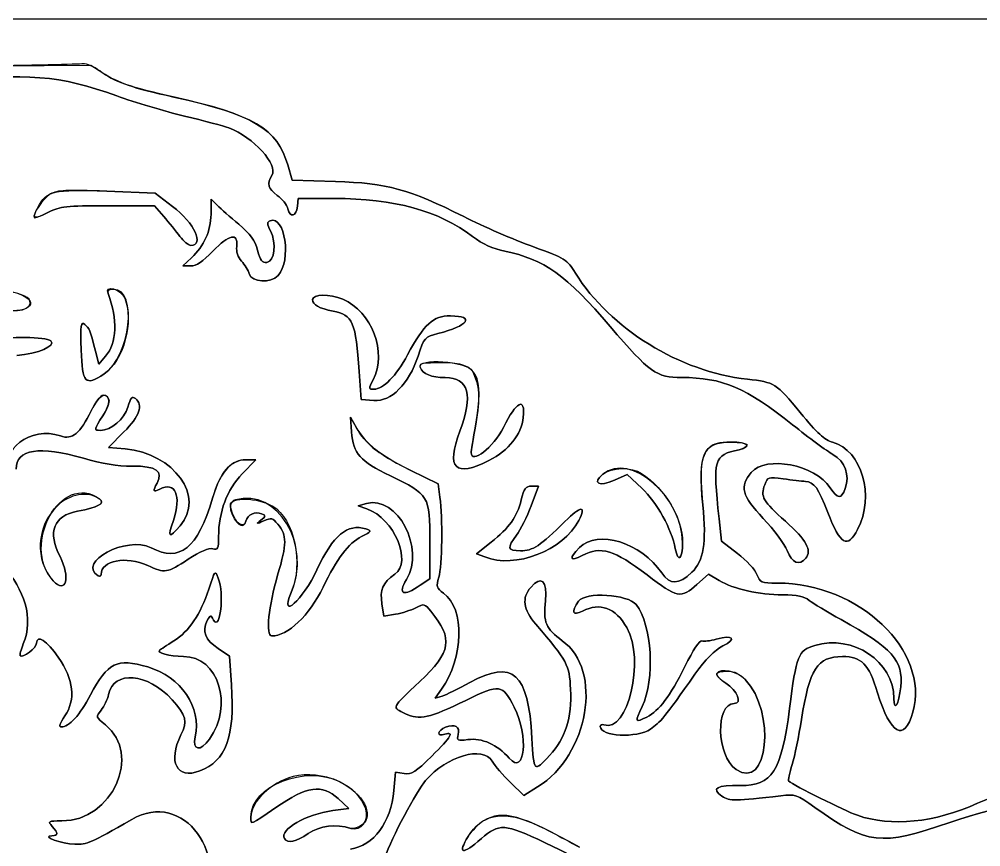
# Model space of a CAD drawing. Extents: x 0 to 106, y 0 to 59.
# Drawn here: x 39.69 to 54.13, y 46.82 to 59.25 of the extents above; entities that cross this region are included whole.
import ezdxf

# ---------------------------------------------------------------- set-up
doc = ezdxf.new("R2010")
doc.units = 0
doc.layers.get('0').update_dxf_attribs({"linetype": 'CONTINUOUS'})

msp = doc.modelspace()

# ---------------------------------------------------------------- linework, layer by layer
at = {"color": 7}
for p, q in [((52.916607, 59.248012), (0, 59.248012)), ((105.833214, 59.248012), (52.916607, 59.248012)), ((39.269414, 58.546603), (40.7696, 58.557186)), ((40.7696, 58.557186), (40.945018, 58.441299)), ((43.791667, 56.833427), (43.725522, 57.059646)), ((43.725522, 57.059646), (43.791667, 56.833427)), ((44.440425, 56.811996), (43.791667, 56.833427)), ((43.791667, 56.833427), (44.440425, 56.811996)), ((41.73374, 56.637636), (41.008254, 56.665153)), ((41.008254, 56.665153), (41.73374, 56.637636)), ((41.994355, 56.437082), (41.73374, 56.637636)), ((41.73374, 56.637636), (41.994355, 56.437082)), ((42.575908, 56.54609), (42.572204, 56.320666)), ((42.572204, 56.320666), (42.575908, 56.54609)), ((42.668248, 56.452957), (42.575908, 56.54609)), ((42.575908, 56.54609), (42.668248, 56.452957)), ((43.868661, 56.440257), (43.882419, 56.557997)), ((43.882419, 56.557997), (43.868661, 56.440257)), ((43.882419, 56.557997), (44.419787, 56.557467)), ((44.419787, 56.557467), (43.882419, 56.557997)), ((41.024922, 56.44793), (41.722628, 56.44793)), ((41.722628, 56.44793), (41.024922, 56.44793)), ((41.722628, 56.44793), (41.862592, 56.285211)), ((41.862592, 56.285211), (41.722628, 56.44793)), ((42.277988, 55.665558), (42.147548, 55.54385)), ((42.147548, 55.54385), (42.277988, 55.665558)), ((42.147548, 55.54385), (42.266346, 55.54385)), ((42.266346, 55.54385), (42.147548, 55.54385)), ((40.887075, 54.068006), (40.835746, 54.265914)), ((40.835746, 54.265914), (40.887075, 54.068006)), ((40.989998, 54.187862), (40.887075, 54.068006)), ((40.887075, 54.068006), (40.989998, 54.187862)), ((44.797347, 53.956352), (44.824864, 53.537517)), ((44.824864, 53.537517), (44.797347, 53.956352)), ((44.824864, 53.537517), (45.017216, 53.523758)), ((45.017216, 53.523758), (44.824864, 53.537517)), ((44.754485, 53.114184), (44.666908, 53.272934)), ((44.666908, 53.272934), (44.683312, 53.051213)), ((44.683312, 53.051213), (44.666908, 53.272934)), ((44.666908, 53.272934), (44.754485, 53.114184)), ((41.032331, 52.819438), (41.263841, 53.050419)), ((41.263841, 53.050419), (41.032331, 52.819438)), ((41.282891, 52.797213), (41.032331, 52.819438)), ((41.032331, 52.819438), (41.282891, 52.797213)), ((43.038929, 52.42177), (43.243187, 52.633436)), ((43.243187, 52.633436), (43.038929, 52.42177)), ((43.243187, 52.633436), (43.093433, 52.633436)), ((43.093433, 52.633436), (43.243187, 52.633436)), ((45.982679, 52.271222), (45.573899, 52.471512)), ((45.573899, 52.471512), (45.982679, 52.271222)), ((48.631156, 52.325991), (48.821126, 52.411187)), ((48.821126, 52.411187), (48.631156, 52.325991)), ((48.821126, 52.411187), (49.039936, 52.206664)), ((49.039936, 52.206664), (48.821126, 52.411187)), ((46.009931, 52.071197), (45.982679, 52.271222)), ((45.982679, 52.271222), (46.009931, 52.071197)), ((47.380736, 51.941552), (47.491861, 52.236562)), ((47.491861, 52.236562), (47.380736, 51.941552)), ((47.491861, 52.236562), (47.387351, 52.236562)), ((47.387351, 52.236562), (47.491861, 52.236562)), ((44.909001, 51.9778), (44.781737, 51.943933)), ((44.781737, 51.943933), (44.909001, 51.9778)), ((44.781737, 51.943933), (44.913499, 51.896573)), ((44.913499, 51.896573), (44.781737, 51.943933)), ((50.238498, 51.41265), (50.202514, 51.747348)), ((50.202514, 51.747348), (50.238498, 51.41265)), ((50.480326, 51.225325), (50.238498, 51.41265)), ((50.238498, 51.41265), (50.480326, 51.225325)), ((45.860707, 51.403919), (45.860442, 50.847501)), ((45.860442, 50.847501), (45.860707, 51.403919)), ((46.778281, 51.395982), (46.55947, 51.222944)), ((46.55947, 51.222944), (46.778281, 51.395982)), ((46.55947, 51.222944), (46.684354, 51.173203)), ((46.684354, 51.173203), (46.55947, 51.222944)), ((45.860442, 50.847501), (45.714657, 50.748282)), ((45.714657, 50.748282), (45.860442, 50.847501)), ((49.869404, 50.760453), (50.041383, 50.916028)), ((50.041383, 50.916028), (49.869404, 50.760453)), ((50.041383, 50.916028), (50.204102, 50.819984)), ((50.204102, 50.819984), (50.041383, 50.916028)), ((45.139189, 50.469412), (45.168293, 50.287114)), ((45.168293, 50.287114), (45.139189, 50.469412)), ((45.168293, 50.287114), (45.342918, 50.314895)), ((45.342918, 50.314895), (45.168293, 50.287114)), ((42.849223, 49.686246), (42.678831, 49.799223)), ((42.678831, 49.799223), (42.849223, 49.686246)), ((42.87912, 49.252594), (42.849223, 49.686246)), ((42.849223, 49.686246), (42.87912, 49.252594)), ((45.936113, 49.051511), (46.032686, 49.186978)), ((46.032686, 49.186978), (45.936113, 49.051511)), ((46.041946, 49.08432), (45.936113, 49.051511)), ((45.936113, 49.051511), (46.041946, 49.08432)), ((45.343182, 47.942115), (45.317253, 47.66589)), ((45.317253, 47.66589), (45.343182, 47.942115)), ((45.473886, 47.923065), (45.343182, 47.942115)), ((45.343182, 47.942115), (45.473886, 47.923065)), ((47.068793, 47.786275), (47.268553, 47.591542)), ((47.268553, 47.591542), (47.068793, 47.786275)), ((47.268553, 47.591542), (47.475986, 47.720129)), ((47.475986, 47.720129), (47.268553, 47.591542)), ((44.481435, 47.545505), (44.644154, 47.396544)), ((44.644154, 47.396544), (44.481435, 47.545505)), ((44.644154, 47.396544), (44.403648, 47.364794)), ((44.403648, 47.364794), (44.644154, 47.396544))]:
    msp.add_line(p, q, dxfattribs=at)
for points in [[(40.649479, 58.577823), (40.593388, 58.573061), (39.85282, 58.555863), (39.004037, 58.539723)], [(40.900568, 58.473049), (40.818548, 58.53549), (40.705571, 58.582586), (40.649479, 58.577823)], [(38.584938, 58.301863), (39.780059, 58.448707), (40.308432, 58.406638), (41.158272, 58.096282)], [(41.158272, 58.096282), (40.308432, 58.406638), (39.780059, 58.448707), (38.584938, 58.301863)], [(42.002557, 58.081995), (41.38158, 58.219049), (41.104827, 58.317209), (40.900568, 58.473049)], [(40.945018, 58.441299), (41.175206, 58.289428), (41.383168, 58.219049), (42.011553, 58.080143)], [(41.158272, 58.096282), (41.421532, 58.000239), (41.877938, 57.864243), (42.172419, 57.794393)], [(42.172419, 57.794393), (41.877938, 57.864243), (41.421532, 58.000239), (41.158272, 58.096282)], [(43.725522, 57.059646), (43.566243, 57.603629), (43.208526, 57.815824), (42.002557, 58.081995)], [(42.011553, 58.080143), (43.207997, 57.815824), (43.566507, 57.602306), (43.725522, 57.059646)], [(42.172419, 57.794393), (42.467165, 57.724279), (42.767731, 57.644639), (42.840491, 57.617122)], [(42.840491, 57.617122), (42.767731, 57.644639), (42.467165, 57.724279), (42.172419, 57.794393)], [(42.840491, 57.617122), (43.207997, 57.478745), (43.584763, 57.062292), (43.485545, 56.903807)], [(43.485545, 56.903807), (43.584763, 57.062292), (43.207997, 57.478745), (42.840491, 57.617122)], [(43.485545, 56.903807), (43.40617, 56.776542), (43.426278, 56.702988), (43.56783, 56.602182)], [(43.56783, 56.602182), (43.426278, 56.702988), (43.40617, 56.776542), (43.485545, 56.903807)], [(46.368177, 56.284153), (45.549822, 56.695844), (45.219093, 56.786332), (44.440425, 56.811996)], [(44.440425, 56.811996), (45.219093, 56.786332), (45.549822, 56.695844), (46.368177, 56.284153)], [(40.162117, 56.624407), (40.052051, 56.561965), (39.87822, 56.308495), (39.918172, 56.268543)], [(39.971353, 56.420678), (40.102057, 56.673355), (40.198365, 56.696109), (41.008254, 56.665153)], [(41.008254, 56.665153), (40.397596, 56.688436), (40.263717, 56.682086), (40.162117, 56.624407)], [(43.56783, 56.602182), (43.64059, 56.550588), (43.712557, 56.459042), (43.727374, 56.398982)], [(43.727374, 56.398982), (43.712557, 56.459042), (43.64059, 56.550588), (43.56783, 56.602182)], [(44.419787, 56.557467), (45.320693, 56.556409), (45.997761, 56.370936), (46.498881, 55.987555)], [(46.498881, 55.987555), (45.997761, 56.370936), (45.320693, 56.556409), (44.419787, 56.557467)], [(40.130896, 56.34977), (39.898328, 56.233618), (39.879013, 56.242084), (39.971353, 56.420678)], [(39.918172, 56.268543), (39.927167, 56.259547), (40.022947, 56.296059), (40.130896, 56.34977)], [(40.130896, 56.34977), (40.308696, 56.43867), (40.39204, 56.44793), (41.024922, 56.44793)], [(41.024922, 56.44793), (40.39204, 56.44793), (40.308696, 56.43867), (40.130896, 56.34977)], [(42.267934, 55.852618), (42.479335, 55.852618), (42.325084, 56.182818), (41.994355, 56.437082)], [(41.994355, 56.437082), (42.325084, 56.182818), (42.479335, 55.852618), (42.267934, 55.852618)], [(42.572204, 56.320666), (42.568235, 56.064549), (42.469017, 55.844151), (42.277988, 55.665558)], [(42.277988, 55.665558), (42.469017, 55.844151), (42.568235, 56.064549), (42.572204, 56.320666)], [(42.988922, 56.168795), (42.863245, 56.273834), (42.719048, 56.401628), (42.668248, 56.452957)], [(42.668248, 56.452957), (42.719048, 56.401628), (42.863245, 56.273834), (42.988922, 56.168795)], [(43.727374, 56.398982), (43.762299, 56.260076), (43.850405, 56.285741), (43.868661, 56.440257)], [(43.868661, 56.440257), (43.850405, 56.285741), (43.762299, 56.260076), (43.727374, 56.398982)], [(41.862592, 56.285211), (41.939586, 56.195782), (42.048594, 56.061903), (42.105215, 55.987555)], [(42.105215, 55.987555), (42.048594, 56.061903), (41.939586, 56.195782), (41.862592, 56.285211)], [(43.461203, 56.222505), (43.411197, 56.203455), (43.411726, 56.178584), (43.465172, 56.071164)], [(43.465172, 56.071164), (43.411726, 56.178584), (43.411197, 56.203455), (43.461203, 56.222505)], [(43.579472, 55.400446), (43.783201, 55.627458), (43.685305, 56.308495), (43.461203, 56.222505)], [(43.461203, 56.222505), (43.685305, 56.308495), (43.783201, 55.627458), (43.579472, 55.400446)], [(47.404549, 55.833568), (47.125414, 55.934903), (46.659218, 56.137839), (46.368177, 56.284153)], [(46.368177, 56.284153), (46.659218, 56.137839), (47.125414, 55.934903), (47.404549, 55.833568)], [(42.601044, 55.767687), (42.843931, 56.01957), (42.982837, 56.046293), (42.957966, 55.836479)], [(42.957966, 55.836479), (42.982837, 56.046293), (42.843931, 56.01957), (42.601044, 55.767687)], [(43.26991, 55.781181), (43.229428, 55.932787), (43.16487, 56.021951), (42.988922, 56.168795)], [(42.988922, 56.168795), (43.16487, 56.021951), (43.229428, 55.932787), (43.26991, 55.781181)], [(43.465172, 56.071164), (43.557776, 55.885691), (43.527349, 55.6137), (43.412255, 55.597296)], [(43.412255, 55.597296), (43.527349, 55.6137), (43.557776, 55.885691), (43.465172, 56.071164)], [(42.105215, 55.987555), (42.161571, 55.913208), (42.234861, 55.852618), (42.267934, 55.852618)], [(42.267934, 55.852618), (42.234861, 55.852618), (42.161571, 55.913208), (42.105215, 55.987555)], [(46.498881, 55.987555), (46.654985, 55.867964), (46.799447, 55.801554), (46.985449, 55.764247)], [(46.985449, 55.764247), (46.799447, 55.801554), (46.654985, 55.867964), (46.498881, 55.987555)], [(42.266346, 55.54385), (42.351542, 55.54385), (42.446527, 55.60735), (42.601044, 55.767687)], [(42.601044, 55.767687), (42.446527, 55.60735), (42.351542, 55.54385), (42.266346, 55.54385)], [(42.957966, 55.836479), (42.948706, 55.757633), (42.975164, 55.67667), (43.029933, 55.616875)], [(43.029933, 55.616875), (42.975164, 55.67667), (42.948706, 55.757633), (42.957966, 55.836479)], [(43.412255, 55.597296), (43.339759, 55.586712), (43.312772, 55.621902), (43.26991, 55.781181)], [(43.26991, 55.781181), (43.312772, 55.621902), (43.339759, 55.586712), (43.412255, 55.597296)], [(46.985449, 55.764247), (47.569648, 55.646508), (47.908315, 55.404414), (48.567656, 54.634213)], [(48.567656, 54.634213), (47.908315, 55.404414), (47.569648, 55.646508), (46.985449, 55.764247)], [(48.043781, 55.437223), (47.915988, 55.642275), (47.894821, 55.655239), (47.404549, 55.833568)], [(47.404549, 55.833568), (47.894821, 55.655239), (47.915988, 55.642275), (48.043781, 55.437223)], [(43.029933, 55.616875), (43.077822, 55.564487), (43.130474, 55.477175), (43.146878, 55.422671)], [(43.146878, 55.422671), (43.130474, 55.477175), (43.077822, 55.564487), (43.029933, 55.616875)], [(43.146878, 55.422671), (43.185508, 55.295671), (43.472316, 55.281119), (43.579472, 55.400446)], [(43.579472, 55.400446), (43.472316, 55.281119), (43.185508, 55.295671), (43.146878, 55.422671)], [(50.627435, 53.842845), (49.607732, 53.955558), (48.56792, 54.597172), (48.043781, 55.437223)], [(48.043781, 55.437223), (48.56792, 54.597172), (49.607732, 53.955558), (50.627435, 53.842845)], [(39.853084, 55.025002), (39.81472, 55.140361), (39.17681, 55.260217), (38.927573, 55.198833)], [(40.965656, 53.921691), (41.361208, 54.188126), (41.475507, 55.191161), (41.110647, 55.191161)], [(41.025187, 55.127661), (40.971741, 55.267096), (41.21701, 55.198304), (41.275483, 55.057546)], [(41.110647, 55.191161), (41.033389, 55.191161), (41.008254, 55.172375), (41.025187, 55.127661)], [(39.67793, 55.128719), (40.056549, 54.997486), (39.790378, 54.789259), (39.391916, 54.905146)], [(39.391916, 54.905146), (39.658087, 54.827888), (39.898063, 54.890065), (39.853084, 55.025002)], [(41.275483, 55.057546), (41.42021, 54.708297), (41.259608, 54.119599), (40.965656, 53.921691)], [(41.025187, 55.127661), (41.17256, 54.744015), (41.159066, 54.384182), (40.989998, 54.187862)], [(40.989998, 54.187862), (41.159066, 54.384182), (41.17256, 54.744015), (41.025187, 55.127661)], [(44.550491, 55.042994), (44.356817, 55.12475), (44.097261, 55.122104), (44.097261, 55.038232)], [(44.097261, 55.038232), (44.097261, 55.122104), (44.356817, 55.12475), (44.550491, 55.042994)], [(44.097261, 55.038232), (44.097261, 54.960444), (44.198331, 54.903823), (44.405765, 54.865459)], [(44.405765, 54.865459), (44.198331, 54.903823), (44.097261, 54.960444), (44.097261, 55.038232)], [(45.006368, 53.834114), (45.218299, 54.244218), (44.986789, 54.85858), (44.550491, 55.042994)], [(44.550491, 55.042994), (44.986789, 54.85858), (45.218299, 54.244218), (45.006368, 53.834114)], [(44.405765, 54.865459), (44.699981, 54.811219), (44.748664, 54.697978), (44.797347, 53.956352)], [(44.797347, 53.956352), (44.748664, 54.697978), (44.699981, 54.811219), (44.405765, 54.865459)], [(46.168417, 54.793492), (45.907009, 54.794551), (45.772865, 54.673107), (45.523892, 54.208764)], [(45.523892, 54.208764), (45.772865, 54.673107), (45.907009, 54.794551), (46.168417, 54.793492)], [(45.980034, 54.527322), (46.439085, 54.64268), (46.544654, 54.791905), (46.168417, 54.793492)], [(46.168417, 54.793492), (46.544654, 54.791905), (46.439085, 54.64268), (45.980034, 54.527322)], [(40.676202, 54.66464), (40.617994, 54.713059), (40.611644, 54.666757), (40.622756, 54.282847)], [(40.622756, 54.282847), (40.611644, 54.666757), (40.617994, 54.713059), (40.676202, 54.66464)], [(40.835746, 54.265914), (40.751608, 54.591351), (40.744994, 54.607755), (40.676202, 54.66464)], [(40.676202, 54.66464), (40.744994, 54.607755), (40.751608, 54.591351), (40.835746, 54.265914)], [(48.567656, 54.634213), (49.165613, 53.935714), (49.260069, 53.868245), (49.639482, 53.868245)], [(49.639482, 53.868245), (49.260069, 53.868245), (49.165613, 53.935714), (48.567656, 54.634213)], [(40.165821, 54.418578), (40.102851, 54.482078), (39.48796, 54.487105), (39.324183, 54.425722)], [(39.324183, 54.425722), (39.48796, 54.487105), (40.102851, 54.482078), (40.165821, 54.418578)], [(45.681584, 54.189714), (45.775246, 54.470966), (45.780538, 54.477051), (45.980034, 54.527322)], [(45.980034, 54.527322), (45.780538, 54.477051), (45.775246, 54.470966), (45.681584, 54.189714)], [(39.654118, 54.200562), (39.978761, 54.22702), (40.243873, 54.340262), (40.165821, 54.418578)], [(40.165821, 54.418578), (40.243873, 54.340262), (39.978761, 54.22702), (39.654118, 54.200562)], [(40.622756, 54.282847), (40.637308, 53.78252), (40.684933, 53.732514), (40.965656, 53.921691)], [(40.965656, 53.921691), (40.684933, 53.732514), (40.637308, 53.78252), (40.622756, 54.282847)], [(45.017216, 53.523758), (45.279682, 53.504708), (45.540826, 53.766381), (45.681584, 54.189714)], [(45.681584, 54.189714), (45.540826, 53.766381), (45.279682, 53.504708), (45.017216, 53.523758)], [(45.523892, 54.208764), (45.353236, 53.89047), (45.159297, 53.691768), (45.018803, 53.691768)], [(45.018803, 53.691768), (45.159297, 53.691768), (45.353236, 53.89047), (45.523892, 54.208764)], [(45.713334, 54.021174), (45.657771, 54.166166), (46.419241, 54.113514), (46.494118, 53.967464)], [(46.059673, 54.088643), (45.744026, 54.088643), (45.691373, 54.078324), (45.713334, 54.021174)], [(45.713334, 54.021174), (45.752228, 53.919574), (45.878169, 53.868245), (46.089571, 53.867452)], [(46.089571, 53.867452), (45.878169, 53.868245), (45.752228, 53.919574), (45.713334, 54.021174)], [(46.5473, 53.165513), (46.674299, 53.899995), (46.574552, 54.088643), (46.059673, 54.088643)], [(46.089571, 53.867452), (46.441731, 53.866129), (46.514227, 53.602075), (46.310233, 53.061796)], [(46.310233, 53.061796), (46.514227, 53.602075), (46.441731, 53.866129), (46.089571, 53.867452)], [(46.494118, 53.967464), (46.605772, 53.748918), (46.617414, 53.571383), (46.5473, 53.165513)], [(49.639482, 53.868245), (50.251991, 53.868245), (50.608649, 53.716375), (51.307148, 53.158105)], [(51.307148, 53.158105), (50.608649, 53.716375), (50.251991, 53.868245), (49.639482, 53.868245)], [(45.018803, 53.691768), (44.935989, 53.691768), (44.93546, 53.697325), (45.006368, 53.834114)], [(45.006368, 53.834114), (44.93546, 53.697325), (44.935989, 53.691768), (45.018803, 53.691768)], [(51.419332, 53.343048), (51.05844, 53.784108), (51.037009, 53.797602), (50.627435, 53.842845)], [(50.627435, 53.842845), (51.037009, 53.797602), (51.05844, 53.784108), (51.419332, 53.343048)], [(40.774098, 53.369506), (40.887604, 53.601546), (40.989204, 53.665575), (41.038945, 53.536458)], [(40.950839, 53.603662), (40.916443, 53.603662), (40.836804, 53.498358), (40.774098, 53.369506)], [(40.949252, 53.294629), (41.065668, 53.470312), (41.066197, 53.603662), (40.950839, 53.603662)], [(41.436085, 53.553656), (41.388989, 53.592814), (41.36597, 53.566356), (41.323637, 53.424804)], [(41.323637, 53.424804), (41.36597, 53.566356), (41.388989, 53.592814), (41.436085, 53.553656)], [(47.26088, 53.269494), (47.296334, 53.58276), (47.15928, 53.513175), (46.963753, 53.118417)], [(46.963753, 53.118417), (47.15928, 53.513175), (47.296334, 53.58276), (47.26088, 53.269494)], [(41.038945, 53.536458), (41.053233, 53.499417), (41.012752, 53.390673), (40.949252, 53.294629)], [(41.263841, 53.050419), (41.501966, 53.288015), (41.558322, 53.452321), (41.436085, 53.553656)], [(41.436085, 53.553656), (41.558322, 53.452321), (41.501966, 53.288015), (41.263841, 53.050419)], [(40.774098, 53.369506), (40.604765, 53.023696), (40.488877, 52.928711), (40.311077, 52.990623)], [(40.311077, 52.990623), (40.488877, 52.928711), (40.604765, 53.023696), (40.774098, 53.369506)], [(40.911152, 53.074496), (40.810346, 53.074232), (40.812727, 53.088519), (40.949252, 53.294629)], [(40.949252, 53.294629), (40.812727, 53.088519), (40.810346, 53.074232), (40.911152, 53.074496)], [(41.323637, 53.424804), (41.268868, 53.242507), (41.071489, 53.075025), (40.911152, 53.074496)], [(40.911152, 53.074496), (41.071489, 53.075025), (41.268868, 53.242507), (41.323637, 53.424804)], [(51.907752, 52.89749), (51.783133, 52.931886), (51.675977, 53.029517), (51.419332, 53.343048)], [(51.419332, 53.343048), (51.675977, 53.029517), (51.783133, 52.931886), (51.907752, 52.89749)], [(40.311077, 52.990623), (39.862345, 53.146992), (39.389006, 52.782397), (39.537701, 52.394782)], [(39.537701, 52.394782), (39.389006, 52.782397), (39.862345, 53.146992), (40.311077, 52.990623)], [(46.478508, 52.743767), (46.478508, 52.755674), (46.509464, 52.945644), (46.5473, 53.165513)], [(46.5473, 53.165513), (46.509464, 52.945644), (46.478508, 52.755674), (46.478508, 52.743767)], [(46.743885, 52.622324), (47.050007, 52.778957), (47.231247, 53.005705), (47.26088, 53.269494)], [(47.26088, 53.269494), (47.231247, 53.005705), (47.050007, 52.778957), (46.743885, 52.622324)], [(51.307148, 53.158105), (51.549506, 52.96443), (51.822292, 52.763611), (51.912779, 52.711753)], [(51.912779, 52.711753), (51.822292, 52.763611), (51.549506, 52.96443), (51.307148, 53.158105)], [(44.683312, 53.051213), (44.707918, 52.719955), (44.802639, 52.612799), (45.266982, 52.391343)], [(45.266982, 52.391343), (44.802639, 52.612799), (44.707918, 52.719955), (44.683312, 53.051213)], [(45.573899, 52.471512), (45.118287, 52.694555), (44.884924, 52.877647), (44.754485, 53.114184)], [(44.754485, 53.114184), (44.802639, 53.026871), (44.914822, 52.891405), (45.003722, 52.813617)], [(46.310233, 53.061796), (46.099361, 52.503262), (46.237208, 52.363562), (46.743885, 52.622324)], [(46.743885, 52.622324), (46.237208, 52.363562), (46.099361, 52.503262), (46.310233, 53.061796)], [(46.963753, 53.118417), (46.814793, 52.817851), (46.478508, 52.55803), (46.478508, 52.743767)], [(46.478508, 52.743767), (46.478508, 52.55803), (46.814793, 52.817851), (46.963753, 53.118417)], [(49.95751, 51.954516), (49.879988, 52.725247), (49.95751, 52.898019), (50.381108, 52.898019)], [(50.381108, 52.898019), (50.199604, 52.898019), (50.116789, 52.876324), (50.05276, 52.812294)], [(50.502287, 52.784778), (50.708662, 52.830286), (50.636166, 52.898019), (50.381108, 52.898019)], [(50.381108, 52.898019), (50.514458, 52.898019), (50.623466, 52.87844), (50.623466, 52.854892)], [(50.623466, 52.854892), (50.623466, 52.83108), (50.568962, 52.799595), (50.502287, 52.784778)], [(52.282401, 51.585423), (52.54328, 52.089718), (52.34696, 52.776576), (51.907752, 52.89749)], [(51.907752, 52.89749), (52.34696, 52.776576), (52.54328, 52.089718), (52.282401, 51.585423)], [(39.644064, 52.492678), (39.645651, 52.791657), (39.999928, 52.849072), (40.655565, 52.656191)], [(40.655565, 52.656191), (39.999928, 52.849072), (39.645651, 52.791657), (39.644064, 52.492678)], [(42.106803, 51.64125), (42.487008, 52.074108), (42.018432, 52.731067), (41.282891, 52.797213)], [(41.282891, 52.797213), (42.018432, 52.731067), (42.487008, 52.074108), (42.106803, 51.64125)], [(45.003722, 52.813617), (45.092622, 52.735565), (45.349268, 52.581578), (45.573899, 52.471512)], [(49.653504, 51.390425), (49.65324, 52.079399), (48.868222, 52.752499), (48.456531, 52.415949)], [(50.05276, 52.812294), (49.927348, 52.686882), (49.904594, 52.481566), (49.95751, 51.954516)], [(50.202514, 51.747348), (50.105412, 52.649576), (50.120229, 52.700376), (50.502287, 52.784778)], [(50.502287, 52.784778), (50.120229, 52.700376), (50.105412, 52.649576), (50.202514, 51.747348)], [(51.912779, 52.711753), (52.095077, 52.607772), (52.168102, 52.404307), (52.09587, 52.200314)], [(52.09587, 52.200314), (52.168102, 52.404307), (52.095077, 52.607772), (51.912779, 52.711753)], [(40.655565, 52.656191), (40.940256, 52.572318), (41.159331, 52.537128), (41.388724, 52.537922)], [(41.388724, 52.537922), (41.159331, 52.537128), (40.940256, 52.572318), (40.655565, 52.656191)], [(42.594958, 52.055852), (42.713227, 52.451139), (42.870654, 52.633436), (43.093433, 52.633436)], [(43.093433, 52.633436), (42.987864, 52.633436), (42.906902, 52.596659), (42.818266, 52.507759)], [(51.869652, 52.214072), (51.645021, 52.560411), (50.908157, 52.702228), (50.68432, 52.441878)], [(50.68432, 52.441878), (50.908157, 52.702228), (51.645021, 52.560411), (51.869652, 52.214072)], [(40.203128, 50.816015), (39.708357, 51.362644), (40.32854, 52.461457), (40.897129, 52.045797)], [(41.388724, 52.537922), (41.750674, 52.539245), (41.858888, 52.465426), (41.761522, 52.283658)], [(41.761522, 52.283658), (41.858888, 52.465426), (41.750674, 52.539245), (41.388724, 52.537922)], [(42.818266, 52.507759), (42.737568, 52.427326), (42.657664, 52.265401), (42.594958, 52.055852)], [(42.685975, 51.477208), (42.685975, 51.846566), (42.813504, 52.187614), (43.038929, 52.42177)], [(43.038929, 52.42177), (42.813504, 52.187614), (42.685975, 51.846566), (42.685975, 51.477208)], [(48.456531, 52.415949), (48.58697, 52.522576), (48.887007, 52.528661), (49.037291, 52.42812)], [(49.037291, 52.42812), (49.397123, 52.187614), (49.65324, 51.756079), (49.653504, 51.390425)], [(50.68432, 52.441878), (50.505726, 52.233916), (50.541445, 52.097127), (50.865559, 51.75211)], [(50.865559, 51.75211), (50.541445, 52.097127), (50.505726, 52.233916), (50.68432, 52.441878)], [(41.761522, 52.283658), (41.69564, 52.160362), (41.704901, 52.139195), (41.801209, 52.190789)], [(41.801209, 52.190789), (41.704901, 52.139195), (41.69564, 52.160362), (41.761522, 52.283658)], [(41.801209, 52.190789), (42.034042, 52.315408), (42.132732, 52.091306), (42.007319, 51.723535)], [(42.007319, 51.723535), (42.132732, 52.091306), (42.034042, 52.315408), (41.801209, 52.190789)], [(45.266982, 52.391343), (45.844038, 52.116177), (45.861236, 52.088131), (45.860707, 51.403919)], [(45.860707, 51.403919), (45.861236, 52.088131), (45.844038, 52.116177), (45.266982, 52.391343)], [(48.456531, 52.415949), (48.290637, 52.280483), (48.401498, 52.223333), (48.631156, 52.325991)], [(48.631156, 52.325991), (48.401498, 52.223333), (48.290637, 52.280483), (48.456531, 52.415949)], [(50.888049, 52.258258), (50.933028, 52.376526), (50.940965, 52.378907), (51.164803, 52.346364)], [(51.164803, 52.346364), (50.940965, 52.378907), (50.933028, 52.376526), (50.888049, 52.258258)], [(51.164803, 52.346364), (51.291538, 52.327843), (51.441557, 52.31038), (51.497913, 52.307735)], [(51.497913, 52.307735), (51.441557, 52.31038), (51.291538, 52.327843), (51.164803, 52.346364)], [(51.497913, 52.307735), (51.628088, 52.301385), (51.695292, 52.208516), (51.836314, 51.839687)], [(51.836314, 51.839687), (51.695292, 52.208516), (51.628088, 52.301385), (51.497913, 52.307735)], [(40.897129, 52.045797), (40.729383, 52.168564), (40.442311, 52.119881), (40.260278, 51.937848)], [(43.776851, 50.637951), (44.087736, 51.353384), (43.571799, 52.21222), (42.93971, 52.031775)], [(47.387351, 52.236562), (47.299509, 52.236562), (47.274374, 52.203489), (47.230718, 52.030187)], [(47.230718, 52.030187), (47.274374, 52.203489), (47.299509, 52.236562), (47.387351, 52.236562)], [(49.039936, 52.206664), (49.268536, 51.992881), (49.489992, 51.594683), (49.544496, 51.299938)], [(49.544496, 51.299938), (49.489992, 51.594683), (49.268536, 51.992881), (49.039936, 52.206664)], [(51.19814, 51.709248), (50.85868, 52.010872), (50.820051, 52.079399), (50.888049, 52.258258)], [(50.888049, 52.258258), (50.820051, 52.079399), (50.85868, 52.010872), (51.19814, 51.709248)], [(52.09587, 52.200314), (52.03872, 52.038654), (51.981041, 52.042093), (51.869652, 52.214072)], [(51.869652, 52.214072), (51.981041, 52.042093), (52.03872, 52.038654), (52.09587, 52.200314)], [(40.569311, 51.86006), (40.881518, 51.919062), (40.987881, 51.979387), (40.897129, 52.045797)], [(40.897129, 52.045797), (40.987881, 51.979387), (40.881518, 51.919062), (40.569311, 51.86006)], [(42.594958, 52.055852), (42.367946, 51.297821), (42.107861, 51.088007), (41.671828, 51.310521)], [(41.671828, 51.310521), (42.107861, 51.088007), (42.367946, 51.297821), (42.594958, 52.055852)], [(42.93971, 52.031775), (42.850016, 52.00611), (42.842343, 51.932291), (42.912458, 51.778039)], [(42.862452, 51.948695), (42.862452, 52.079664), (43.267793, 52.070668), (43.501684, 51.934408)], [(45.508017, 50.83533), (45.790857, 51.299144), (45.37017, 52.10136), (44.909001, 51.9778)], [(44.909001, 51.9778), (45.37017, 52.10136), (45.790857, 51.299144), (45.508017, 50.83533)], [(45.992998, 50.869197), (46.042475, 51.040382), (46.052529, 51.761371), (46.009931, 52.071197)], [(46.009931, 52.071197), (46.052529, 51.761371), (46.042475, 51.040382), (45.992998, 50.869197)], [(47.230718, 52.030187), (47.165101, 51.769308), (47.054241, 51.613998), (46.778281, 51.395982)], [(46.778281, 51.395982), (47.054241, 51.613998), (47.165101, 51.769308), (47.230718, 52.030187)], [(40.260278, 51.937848), (39.945424, 51.622994), (39.920288, 51.128488), (40.203128, 50.816015)], [(40.304727, 51.17823), (40.113963, 51.55235), (40.206832, 51.791798), (40.569311, 51.86006)], [(40.569311, 51.86006), (40.206832, 51.791798), (40.113963, 51.55235), (40.304727, 51.17823)], [(43.096343, 51.710306), (43.056126, 51.55579), (42.862452, 51.753169), (42.862452, 51.948695)], [(43.096343, 51.710306), (43.122537, 51.810319), (43.229693, 51.860589), (43.332351, 51.821166)], [(43.332351, 51.821166), (43.229693, 51.860589), (43.122537, 51.810319), (43.096343, 51.710306)], [(43.501684, 51.934408), (43.821036, 51.748406), (43.964969, 51.070809), (43.776851, 50.637951)], [(44.913499, 51.896573), (45.323074, 51.749464), (45.597976, 51.103088), (45.331805, 50.913647)], [(45.331805, 50.913647), (45.597976, 51.103088), (45.323074, 51.749464), (44.913499, 51.896573)], [(47.160603, 51.503402), (47.220663, 51.581983), (47.319882, 51.779098), (47.380736, 51.941552)], [(47.380736, 51.941552), (47.319882, 51.779098), (47.220663, 51.581983), (47.160603, 51.503402)], [(48.094317, 51.721419), (48.214966, 51.95187), (48.128183, 51.94552), (47.886884, 51.706337)], [(47.886884, 51.706337), (48.128183, 51.94552), (48.214966, 51.95187), (48.094317, 51.721419)], [(49.95751, 51.954516), (50.01466, 51.387515), (49.97021, 51.112084), (49.794263, 50.944867)], [(49.794263, 50.944867), (49.97021, 51.112084), (50.01466, 51.387515), (49.95751, 51.954516)], [(42.007319, 51.723535), (41.917626, 51.46054), (41.935353, 51.445988), (42.106803, 51.64125)], [(42.106803, 51.64125), (41.935353, 51.445988), (41.917626, 51.46054), (42.007319, 51.723535)], [(42.912458, 51.778039), (42.977281, 51.635694), (43.068297, 51.602356), (43.096343, 51.710306)], [(43.321239, 51.727504), (43.244774, 51.667708), (43.248478, 51.66665), (43.363837, 51.716127)], [(43.363837, 51.716127), (43.248478, 51.66665), (43.244774, 51.667708), (43.321239, 51.727504)], [(43.332351, 51.821166), (43.397968, 51.796031), (43.396909, 51.786771), (43.321239, 51.727504)], [(43.321239, 51.727504), (43.396909, 51.786771), (43.397968, 51.796031), (43.332351, 51.821166)], [(43.363837, 51.716127), (43.477607, 51.765075), (43.498509, 51.760048), (43.573651, 51.667179)], [(43.573651, 51.667179), (43.498509, 51.760048), (43.477607, 51.765075), (43.363837, 51.716127)], [(46.684354, 51.173203), (47.141553, 50.991699), (47.858309, 51.270305), (48.094317, 51.721419)], [(48.094317, 51.721419), (47.858309, 51.270305), (47.141553, 50.991699), (46.684354, 51.173203)], [(47.886884, 51.706337), (47.514615, 51.337244), (47.40693, 51.266336), (47.219605, 51.266336)], [(47.219605, 51.266336), (47.40693, 51.266336), (47.514615, 51.337244), (47.886884, 51.706337)], [(50.865559, 51.75211), (51.022722, 51.584629), (51.183588, 51.367142), (51.223011, 51.268717)], [(51.223011, 51.268717), (51.183588, 51.367142), (51.022722, 51.584629), (50.865559, 51.75211)], [(51.505057, 51.15574), (51.600836, 51.271098), (51.513523, 51.429054), (51.19814, 51.709248)], [(51.19814, 51.709248), (51.513523, 51.429054), (51.600836, 51.271098), (51.505057, 51.15574)], [(51.836314, 51.839687), (52.021258, 51.3555), (52.131325, 51.292794), (52.282401, 51.585423)], [(52.282401, 51.585423), (52.131325, 51.292794), (52.021258, 51.3555), (51.836314, 51.839687)], [(39.753072, 49.869073), (40.075599, 50.640862), (39.16411, 51.620877), (38.126151, 51.618496)], [(38.126151, 51.618496), (39.16411, 51.620877), (40.075599, 50.640862), (39.753072, 49.869073)], [(43.573651, 51.667179), (43.715203, 51.492554), (43.714938, 51.379048), (43.572328, 50.899095)], [(43.572328, 50.899095), (43.714938, 51.379048), (43.715203, 51.492554), (43.573651, 51.667179)], [(44.898418, 51.594683), (44.623781, 51.681996), (44.401267, 51.495994), (44.163142, 50.980586)], [(44.163142, 50.980586), (44.401267, 51.495994), (44.623781, 51.681996), (44.898418, 51.594683)], [(44.832537, 51.479854), (44.985201, 51.558171), (44.989699, 51.565844), (44.898418, 51.594683)], [(44.898418, 51.594683), (44.989699, 51.565844), (44.985201, 51.558171), (44.832537, 51.479854)], [(49.341296, 50.93402), (49.033586, 51.389896), (48.382712, 51.589921), (48.106487, 51.313696)], [(48.106487, 51.313696), (48.382712, 51.589921), (49.033586, 51.389896), (49.341296, 50.93402)], [(41.671828, 51.310521), (41.306968, 51.496523), (40.547615, 51.095944), (40.878079, 50.891686)], [(40.878079, 50.891686), (40.547615, 51.095944), (41.306968, 51.496523), (41.671828, 51.310521)], [(42.597869, 51.297821), (42.676714, 51.277184), (42.685975, 51.296234), (42.685975, 51.477208)], [(42.685975, 51.477208), (42.685975, 51.296234), (42.676714, 51.277184), (42.597869, 51.297821)], [(44.254423, 50.719178), (44.460269, 51.145951), (44.638068, 51.380107), (44.832537, 51.479854)], [(44.832537, 51.479854), (44.638068, 51.380107), (44.460269, 51.145951), (44.254423, 50.719178)], [(47.219605, 51.266336), (47.02302, 51.266336), (47.012437, 51.309198), (47.160603, 51.503402)], [(47.160603, 51.503402), (47.012437, 51.309198), (47.02302, 51.266336), (47.219605, 51.266336)], [(42.230892, 51.139336), (42.410808, 51.256546), (42.540983, 51.312638), (42.597869, 51.297821)], [(42.597869, 51.297821), (42.540983, 51.312638), (42.410808, 51.256546), (42.230892, 51.139336)], [(48.106487, 51.313696), (47.942181, 51.14939), (47.959644, 51.099649), (48.147762, 51.197015)], [(48.147762, 51.197015), (47.959644, 51.099649), (47.942181, 51.14939), (48.106487, 51.313696)], [(48.147762, 51.197015), (48.426104, 51.340948), (48.628774, 51.27983), (49.11984, 50.903592)], [(49.11984, 50.903592), (48.628774, 51.27983), (48.426104, 51.340948), (48.147762, 51.197015)], [(49.544496, 51.299938), (49.585507, 51.077688), (49.653504, 51.134044), (49.653504, 51.390425)], [(49.653504, 51.390425), (49.653504, 51.134044), (49.585507, 51.077688), (49.544496, 51.299938)], [(51.223011, 51.268717), (51.298682, 51.079805), (51.406102, 51.036413), (51.505057, 51.15574)], [(51.505057, 51.15574), (51.406102, 51.036413), (51.298682, 51.079805), (51.223011, 51.268717)], [(40.203128, 50.816015), (40.391775, 50.607524), (40.464271, 50.865757), (40.304727, 51.17823)], [(40.304727, 51.17823), (40.464271, 50.865757), (40.391775, 50.607524), (40.203128, 50.816015)], [(40.922264, 50.911001), (40.922264, 51.121609), (41.295062, 51.193046), (41.621557, 51.04488)], [(41.621557, 51.04488), (41.295062, 51.193046), (40.922264, 51.121609), (40.922264, 50.911001)], [(41.621557, 51.04488), (41.882172, 50.926611), (41.91154, 50.931109), (42.230892, 51.139336)], [(42.230892, 51.139336), (41.91154, 50.931109), (41.882172, 50.926611), (41.621557, 51.04488)], [(50.770839, 50.909678), (50.744116, 50.980322), (50.613412, 51.122403), (50.480326, 51.225325)], [(50.480326, 51.225325), (50.613412, 51.122403), (50.744116, 50.980322), (50.770839, 50.909678)], [(42.681477, 50.855703), (42.633852, 50.977411), (42.631206, 50.974501), (42.537015, 50.688222)], [(42.537015, 50.688222), (42.631206, 50.974501), (42.633852, 50.977411), (42.681477, 50.855703)], [(44.163142, 50.980586), (43.954915, 50.530001), (43.588468, 50.205093), (43.776851, 50.637951)], [(43.776851, 50.637951), (43.588468, 50.205093), (43.954915, 50.530001), (44.163142, 50.980586)], [(40.878079, 50.891686), (40.902421, 50.876605), (40.922264, 50.885336), (40.922264, 50.911001)], [(40.922264, 50.911001), (40.922264, 50.885336), (40.902421, 50.876605), (40.878079, 50.891686)], [(42.611892, 50.22626), (42.710316, 50.0519), (42.773287, 50.621547), (42.681477, 50.855703)], [(42.681477, 50.855703), (42.773287, 50.621547), (42.710316, 50.0519), (42.611892, 50.22626)], [(43.572328, 50.899095), (43.437655, 50.446658), (43.391882, 49.987606), (43.481311, 49.987606)], [(43.481311, 49.987606), (43.391882, 49.987606), (43.437655, 50.446658), (43.572328, 50.899095)], [(45.331805, 50.913647), (45.148978, 50.783207), (45.105057, 50.682401), (45.139189, 50.469412)], [(45.139189, 50.469412), (45.105057, 50.682401), (45.148978, 50.783207), (45.331805, 50.913647)], [(45.714657, 50.748282), (45.458276, 50.573657), (45.370963, 50.610434), (45.508017, 50.83533)], [(45.508017, 50.83533), (45.370963, 50.610434), (45.458276, 50.573657), (45.714657, 50.748282)], [(46.0647, 50.630278), (45.959132, 50.707801), (45.952782, 50.728968), (45.992998, 50.869197)], [(45.992998, 50.869197), (45.952782, 50.728968), (45.959132, 50.707801), (46.0647, 50.630278)], [(47.594784, 50.517037), (47.629709, 50.813634), (47.532078, 50.90227), (47.373328, 50.717591)], [(47.373328, 50.717591), (47.532078, 50.90227), (47.629709, 50.813634), (47.594784, 50.517037)], [(49.11984, 50.903592), (49.572277, 50.55646), (49.631279, 50.545347), (49.869404, 50.760453)], [(49.869404, 50.760453), (49.631279, 50.545347), (49.572277, 50.55646), (49.11984, 50.903592)], [(49.794263, 50.944867), (49.592121, 50.752516), (49.465915, 50.749341), (49.341296, 50.93402)], [(49.341296, 50.93402), (49.465915, 50.749341), (49.592121, 50.752516), (49.794263, 50.944867)], [(51.078813, 50.781355), (50.832751, 50.781355), (50.816876, 50.78797), (50.770839, 50.909678)], [(50.770839, 50.909678), (50.816876, 50.78797), (50.832751, 50.781355), (51.078813, 50.781355)], [(42.537015, 50.688222), (42.412396, 50.30881), (42.245179, 50.06116), (42.01314, 49.912729)], [(42.01314, 49.912729), (42.245179, 50.06116), (42.412396, 50.30881), (42.537015, 50.688222)], [(43.481311, 49.987606), (43.72658, 49.987606), (44.048313, 50.292141), (44.254423, 50.719178)], [(44.254423, 50.719178), (44.048313, 50.292141), (43.72658, 49.987606), (43.481311, 49.987606)], [(47.373328, 50.717591), (47.236803, 50.558841), (47.260615, 50.386333), (47.450057, 50.164083)], [(47.450057, 50.164083), (47.260615, 50.386333), (47.236803, 50.558841), (47.373328, 50.717591)], [(50.204102, 50.819984), (50.421324, 50.691661), (50.800736, 50.606466), (51.157924, 50.605672)], [(51.157924, 50.605672), (50.800736, 50.606466), (50.421324, 50.691661), (50.204102, 50.819984)], [(53.112134, 48.843549), (53.371161, 49.766415), (52.306214, 50.781355), (51.078813, 50.781355)], [(51.078813, 50.781355), (52.306214, 50.781355), (53.371161, 49.766415), (53.112134, 48.843549)], [(46.032686, 49.186978), (46.368706, 49.658994), (46.38511, 50.396122), (46.0647, 50.630278)], [(46.0647, 50.630278), (46.38511, 50.396122), (46.368706, 49.658994), (46.032686, 49.186978)], [(48.957916, 50.457505), (48.833032, 50.613345), (48.192741, 50.653032), (48.093258, 50.510951)], [(48.093258, 50.510951), (48.192741, 50.653032), (48.833032, 50.613345), (48.957916, 50.457505)], [(51.157924, 50.605672), (51.375146, 50.605143), (51.476217, 50.583976), (51.554798, 50.522328)], [(51.554798, 50.522328), (51.476217, 50.583976), (51.375146, 50.605143), (51.157924, 50.605672)], [(45.342918, 50.314895), (45.438961, 50.330241), (45.57628, 50.373368), (45.647982, 50.41041)], [(45.647982, 50.41041), (45.57628, 50.373368), (45.438961, 50.330241), (45.342918, 50.314895)], [(45.647982, 50.41041), (45.773394, 50.475233), (45.781861, 50.473116), (45.87473, 50.357493)], [(45.87473, 50.357493), (45.781861, 50.473116), (45.773394, 50.475233), (45.647982, 50.41041)], [(47.84799, 49.915375), (47.600869, 50.09291), (47.556948, 50.19742), (47.594784, 50.517037)], [(47.594784, 50.517037), (47.556948, 50.19742), (47.600869, 50.09291), (47.84799, 49.915375)], [(48.093258, 50.510951), (47.975783, 50.343206), (47.999331, 50.282352), (48.151996, 50.361197)], [(48.151996, 50.361197), (47.999331, 50.282352), (47.975783, 50.343206), (48.093258, 50.510951)], [(48.151996, 50.361197), (48.413404, 50.496664), (48.646501, 50.409616), (48.816099, 50.113283)], [(48.816099, 50.113283), (48.646501, 50.409616), (48.413404, 50.496664), (48.151996, 50.361197)], [(49.046816, 48.930332), (49.243401, 49.328001), (49.194982, 50.161702), (48.957916, 50.457505)], [(48.957916, 50.457505), (49.194982, 50.161702), (49.243401, 49.328001), (49.046816, 48.930332)], [(51.554798, 50.522328), (51.612477, 50.477085), (51.828112, 50.34691), (52.033693, 50.233139)], [(52.033693, 50.233139), (51.828112, 50.34691), (51.612477, 50.477085), (51.554798, 50.522328)], [(42.51135, 50.210914), (42.562415, 50.306693), (42.566119, 50.307222), (42.611892, 50.22626)], [(42.611892, 50.22626), (42.566119, 50.307222), (42.562415, 50.306693), (42.51135, 50.210914)], [(45.87473, 50.357493), (46.212337, 49.9376), (46.182704, 49.751863), (45.706984, 49.303394)], [(45.706984, 49.303394), (46.182704, 49.751863), (46.212337, 49.9376), (45.87473, 50.357493)], [(42.678831, 49.799223), (42.487802, 49.925694), (42.431975, 50.063012), (42.51135, 50.210914)], [(42.51135, 50.210914), (42.431975, 50.063012), (42.487802, 49.925694), (42.678831, 49.799223)], [(47.450057, 50.164083), (47.929217, 49.602373), (47.954617, 49.555013), (47.971285, 49.189359)], [(47.971285, 49.189359), (47.954617, 49.555013), (47.929217, 49.602373), (47.450057, 50.164083)], [(48.816099, 50.113283), (49.092324, 49.630419), (48.833032, 48.523403), (48.473729, 48.652255)], [(48.473729, 48.652255), (48.833032, 48.523403), (49.092324, 49.630419), (48.816099, 50.113283)], [(52.033693, 50.233139), (52.799132, 49.810071), (52.970847, 49.616925), (52.930365, 49.225607)], [(52.930365, 49.225607), (52.970847, 49.616925), (52.799132, 49.810071), (52.033693, 50.233139)], [(40.278534, 49.668783), (40.108142, 49.916433), (39.952038, 50.018298), (39.952038, 49.881508)], [(39.952038, 49.881508), (39.952038, 50.018298), (40.108142, 49.916433), (40.278534, 49.668783)], [(50.258606, 49.837058), (50.472389, 49.949241), (50.41471, 50.007979), (50.159916, 49.9376)], [(50.159916, 49.9376), (50.41471, 50.007979), (50.472389, 49.949241), (50.258606, 49.837058)], [(52.828501, 49.050188), (52.828501, 49.605548), (52.212022, 50.017239), (51.637877, 49.844996)], [(51.637877, 49.844996), (52.212022, 50.017239), (52.828501, 49.605548), (52.828501, 49.050188)], [(39.707564, 49.688363), (39.695922, 49.700004), (39.716295, 49.781231), (39.753072, 49.869073)], [(39.753072, 49.869073), (39.716295, 49.781231), (39.695922, 49.700004), (39.707564, 49.688363)], [(39.952038, 49.881508), (39.952038, 49.812187), (39.746457, 49.649469), (39.707564, 49.688363)], [(39.707564, 49.688363), (39.746457, 49.649469), (39.952038, 49.812187), (39.952038, 49.881508)], [(42.01314, 49.912729), (41.910217, 49.846848), (41.81682, 49.785994), (41.805442, 49.777527)], [(41.805442, 49.777527), (41.81682, 49.785994), (41.910217, 49.846848), (42.01314, 49.912729)], [(47.475986, 47.720129), (48.246187, 48.198496), (48.462352, 49.47405), (47.84799, 49.915375)], [(47.84799, 49.915375), (48.462352, 49.47405), (48.246187, 48.198496), (47.475986, 47.720129)], [(49.943752, 49.913787), (49.910415, 49.926752), (49.81199, 49.779115), (49.688165, 49.529348)], [(49.688165, 49.529348), (49.81199, 49.779115), (49.910415, 49.926752), (49.943752, 49.913787)], [(49.840035, 49.411609), (49.999314, 49.636504), (50.130812, 49.770119), (50.258606, 49.837058)], [(50.258606, 49.837058), (50.130812, 49.770119), (49.999314, 49.636504), (49.840035, 49.411609)], [(50.159916, 49.9376), (50.071016, 49.913258), (49.97365, 49.90241), (49.943752, 49.913787)], [(49.943752, 49.913787), (49.97365, 49.90241), (50.071016, 49.913258), (50.159916, 49.9376)], [(51.637877, 49.844996), (51.392609, 49.771442), (51.361123, 49.692331), (51.260053, 48.896466)], [(51.260053, 48.896466), (51.361123, 49.692331), (51.392609, 49.771442), (51.637877, 49.844996)], [(41.805442, 49.777527), (41.746705, 49.734665), (41.943555, 49.680161), (42.159719, 49.679631)], [(42.159719, 49.679631), (41.943555, 49.680161), (41.746705, 49.734665), (41.805442, 49.777527)], [(42.159719, 49.679631), (42.681741, 49.678044), (42.911929, 48.947001), (42.550244, 48.439002)], [(42.550244, 48.439002), (42.911929, 48.947001), (42.681741, 49.678044), (42.159719, 49.679631)], [(51.439175, 48.730837), (51.556915, 49.489132), (51.679946, 49.678838), (52.054066, 49.678838)], [(52.054066, 49.678838), (51.679946, 49.678838), (51.556915, 49.489132), (51.439175, 48.730837)], [(52.054066, 49.678838), (52.341668, 49.678838), (52.450676, 49.566919), (52.582174, 49.135913)], [(52.582174, 49.135913), (52.450676, 49.566919), (52.341668, 49.678838), (52.054066, 49.678838)], [(40.376429, 48.78587), (40.543646, 49.031138), (40.510573, 49.33144), (40.278534, 49.668783)], [(40.278534, 49.668783), (40.510573, 49.33144), (40.543646, 49.031138), (40.376429, 48.78587)], [(41.622351, 49.522204), (41.160124, 49.659258), (41.019631, 49.590731), (40.762721, 49.101517)], [(40.762721, 49.101517), (41.019631, 49.590731), (41.160124, 49.659258), (41.622351, 49.522204)], [(47.392113, 48.455141), (47.337874, 49.433834), (47.106099, 49.640738), (46.460252, 49.287784)], [(46.460252, 49.287784), (47.106099, 49.640738), (47.337874, 49.433834), (47.392113, 48.455141)], [(41.03286, 49.107603), (41.114087, 49.477755), (41.620234, 49.43595), (41.986946, 49.029286)], [(41.986946, 49.029286), (41.620234, 49.43595), (41.114087, 49.477755), (41.03286, 49.107603)], [(42.335138, 48.474456), (42.433827, 48.912076), (42.119238, 49.374567), (41.622351, 49.522204)], [(41.622351, 49.522204), (42.119238, 49.374567), (42.433827, 48.912076), (42.335138, 48.474456)], [(49.688165, 49.529348), (49.461946, 49.074265), (49.307694, 48.869743), (49.114813, 48.769995)], [(49.114813, 48.769995), (49.307694, 48.869743), (49.461946, 49.074265), (49.688165, 49.529348)], [(49.172757, 48.58902), (49.32013, 48.688239), (49.376221, 48.75703), (49.840035, 49.411609)], [(49.840035, 49.411609), (49.376221, 48.75703), (49.32013, 48.688239), (49.172757, 48.58902)], [(50.305172, 49.277201), (50.117054, 49.398909), (50.125521, 49.45844), (50.331366, 49.45844)], [(50.164414, 49.420869), (50.151714, 49.400232), (50.21495, 49.335673), (50.305172, 49.277201)], [(50.594891, 49.333028), (50.476093, 49.457117), (50.219183, 49.509504), (50.164414, 49.420869)], [(50.331366, 49.45844), (50.431379, 49.45844), (50.511018, 49.420605), (50.594891, 49.333028)], [(42.401813, 47.959842), (42.7971, 48.109596), (42.932302, 48.475779), (42.87912, 49.252594)], [(42.87912, 49.252594), (42.932302, 48.475779), (42.7971, 48.109596), (42.401813, 47.959842)], [(45.706984, 49.303394), (45.274126, 48.895672), (45.283916, 48.917897), (45.490555, 48.820001)], [(45.490555, 48.820001), (45.283916, 48.917897), (45.274126, 48.895672), (45.706984, 49.303394)], [(46.460252, 49.287784), (46.288273, 49.193857), (46.100154, 49.102311), (46.041946, 49.08432)], [(46.041946, 49.08432), (46.100154, 49.102311), (46.288273, 49.193857), (46.460252, 49.287784)], [(46.397281, 49.018703), (46.913747, 49.27138), (46.946555, 49.266617), (47.12462, 48.916574)], [(47.12462, 48.916574), (46.946555, 49.266617), (46.913747, 49.27138), (46.397281, 49.018703)], [(50.305172, 49.277201), (50.475564, 49.167399), (50.555468, 48.973459), (50.430585, 48.973459)], [(50.430585, 48.973459), (50.555468, 48.973459), (50.475564, 49.167399), (50.305172, 49.277201)], [(50.456779, 47.983919), (50.938055, 47.64684), (51.060822, 48.846724), (50.594891, 49.333028)], [(50.594891, 49.333028), (51.060822, 48.846724), (50.938055, 47.64684), (50.456779, 47.983919)], [(40.762721, 49.101517), (40.603971, 48.799893), (40.439929, 48.620505), (40.32219, 48.620505)], [(40.32219, 48.620505), (40.439929, 48.620505), (40.603971, 48.799893), (40.762721, 49.101517)], [(40.922529, 48.873447), (40.967508, 48.930597), (41.01725, 49.036165), (41.03286, 49.107603)], [(41.03286, 49.107603), (41.01725, 49.036165), (40.967508, 48.930597), (40.922529, 48.873447)], [(47.971285, 49.189359), (47.991129, 48.752797), (47.896673, 48.453818), (47.65749, 48.193998)], [(47.65749, 48.193998), (47.896673, 48.453818), (47.991129, 48.752797), (47.971285, 49.189359)], [(52.582174, 49.135913), (52.77479, 48.503824), (52.98434, 48.388202), (53.112134, 48.843549)], [(53.112134, 48.843549), (52.98434, 48.388202), (52.77479, 48.503824), (52.582174, 49.135913)], [(52.930365, 49.225607), (52.902849, 48.959436), (52.828501, 48.831378), (52.828501, 49.050188)], [(52.828501, 49.050188), (52.828501, 48.831378), (52.902849, 48.959436), (52.930365, 49.225607)], [(41.986946, 49.029286), (42.200465, 48.792484), (42.222954, 48.704643), (42.121355, 48.501708)], [(42.121355, 48.501708), (42.222954, 48.704643), (42.200465, 48.792484), (41.986946, 49.029286)], [(45.490555, 48.820001), (45.702221, 48.71946), (45.852505, 48.752532), (46.397281, 49.018703)], [(46.397281, 49.018703), (45.852505, 48.752532), (45.702221, 48.71946), (45.490555, 48.820001)], [(50.430585, 48.973459), (50.141925, 48.973459), (50.162562, 48.189764), (50.456779, 47.983919)], [(50.456779, 47.983919), (50.162562, 48.189764), (50.141925, 48.973459), (50.430585, 48.973459)], [(40.987881, 48.652255), (40.841566, 48.768937), (40.841037, 48.769995), (40.922529, 48.873447)], [(40.922529, 48.873447), (40.841037, 48.769995), (40.841566, 48.768937), (40.987881, 48.652255)], [(47.12462, 48.916574), (47.344753, 48.484245), (47.287603, 47.882054), (47.051859, 48.150606)], [(47.051859, 48.150606), (47.287603, 47.882054), (47.344753, 48.484245), (47.12462, 48.916574)], [(49.114813, 48.769995), (48.941247, 48.680301), (48.93278, 48.69988), (49.046816, 48.930332)], [(49.046816, 48.930332), (48.93278, 48.69988), (48.941247, 48.680301), (49.114813, 48.769995)], [(51.260053, 48.896466), (51.14099, 47.95799), (50.996263, 47.731506), (50.523718, 47.743413)], [(50.523718, 47.743413), (50.996263, 47.731506), (51.14099, 47.95799), (51.260053, 48.896466)], [(40.32219, 48.620505), (40.282767, 48.620505), (40.300494, 48.67501), (40.376429, 48.78587)], [(40.376429, 48.78587), (40.300494, 48.67501), (40.282767, 48.620505), (40.32219, 48.620505)], [(46.28351, 48.508587), (46.313144, 48.626855), (46.236679, 48.669718), (46.092481, 48.616272)], [(46.092481, 48.616272), (46.236679, 48.669718), (46.313144, 48.626855), (46.28351, 48.508587)], [(51.299475, 48.057473), (51.338634, 48.185266), (51.401605, 48.488214), (51.439175, 48.730837)], [(51.439175, 48.730837), (51.401605, 48.488214), (51.338634, 48.185266), (51.299475, 48.057473)], [(40.332773, 47.209484), (41.08657, 47.209484), (41.541124, 48.210666), (40.987881, 48.652255)], [(40.987881, 48.652255), (41.541124, 48.210666), (41.08657, 47.209484), (40.332773, 47.209484)], [(46.081633, 48.510439), (46.230594, 48.557535), (46.181646, 48.475514), (45.887165, 48.183679)], [(45.887165, 48.183679), (46.181646, 48.475514), (46.230594, 48.557535), (46.081633, 48.510439)], [(46.092481, 48.616272), (45.968657, 48.570235), (45.958602, 48.471281), (46.081633, 48.510439)], [(46.081633, 48.510439), (45.958602, 48.471281), (45.968657, 48.570235), (46.092481, 48.616272)], [(48.473729, 48.652255), (48.443566, 48.663103), (48.418695, 48.65252), (48.418695, 48.628708)], [(48.418695, 48.628708), (48.418695, 48.65252), (48.443566, 48.663103), (48.473729, 48.652255)], [(48.418695, 48.628708), (48.418695, 48.477366), (48.964266, 48.448791), (49.172757, 48.58902)], [(49.172757, 48.58902), (48.964266, 48.448791), (48.418695, 48.477366), (48.418695, 48.628708)], [(42.121355, 48.501708), (41.919213, 48.098219), (42.058119, 47.829667), (42.401813, 47.959842)], [(42.401813, 47.959842), (42.058119, 47.829667), (41.919213, 48.098219), (42.121355, 48.501708)], [(42.550244, 48.439002), (42.412131, 48.245327), (42.288042, 48.265964), (42.335138, 48.474456)], [(42.335138, 48.474456), (42.288042, 48.265964), (42.412131, 48.245327), (42.550244, 48.439002)], [(46.428502, 48.431329), (46.269223, 48.409897), (46.259962, 48.414924), (46.28351, 48.508587)], [(46.28351, 48.508587), (46.259962, 48.414924), (46.269223, 48.409897), (46.428502, 48.431329)], [(47.051859, 48.150606), (46.870885, 48.356716), (46.641491, 48.459904), (46.428502, 48.431329)], [(46.428502, 48.431329), (46.641491, 48.459904), (46.870885, 48.356716), (47.051859, 48.150606)], [(47.65749, 48.193998), (47.421217, 47.937881), (47.420688, 47.93841), (47.392113, 48.455141)], [(47.392113, 48.455141), (47.420688, 47.93841), (47.421217, 47.937881), (47.65749, 48.193998)], [(45.795619, 47.817231), (46.112854, 48.184737), (46.656308, 48.342164), (46.794949, 48.106685)], [(46.794949, 48.106685), (46.656308, 48.342164), (46.112854, 48.184737), (45.795619, 47.817231)], [(45.887165, 48.183679), (45.643749, 47.942379), (45.586863, 47.906396), (45.473886, 47.923065)], [(45.473886, 47.923065), (45.586863, 47.906396), (45.643749, 47.942379), (45.887165, 48.183679)], [(46.794949, 48.106685), (46.835695, 48.037629), (46.958991, 47.893431), (47.068793, 47.786275)], [(47.068793, 47.786275), (46.958991, 47.893431), (46.835695, 48.037629), (46.794949, 48.106685)], [(43.17122, 47.266634), (43.17122, 47.737856), (43.988517, 48.061442), (44.511862, 47.797123)], [(44.895772, 47.393634), (44.777768, 47.750821), (44.243311, 47.9863), (43.803574, 47.87491)], [(51.245501, 47.810352), (51.235976, 47.81829), (51.260317, 47.929415), (51.299475, 48.057473)], [(51.299475, 48.057473), (51.260317, 47.929415), (51.235976, 47.81829), (51.245501, 47.810352)], [(43.803574, 47.87491), (43.473374, 47.791302), (43.17122, 47.500525), (43.17122, 47.266634)], [(44.511862, 47.797123), (44.855556, 47.623821), (45.024624, 47.300501), (44.846824, 47.156303)], [(45.184697, 46.668676), (45.282064, 46.949664), (45.659624, 47.659804), (45.795619, 47.817231)], [(45.795619, 47.817231), (45.659624, 47.659804), (45.282064, 46.949664), (45.184697, 46.668676)], [(52.282401, 47.294151), (52.078937, 47.365588), (51.333607, 47.736534), (51.245501, 47.810352)], [(51.245501, 47.810352), (51.333607, 47.736534), (52.078937, 47.365588), (52.282401, 47.294151)], [(42.479071, 45.725967), (42.862716, 46.725562), (42.164482, 47.683088), (41.380522, 47.232503)], [(41.380522, 47.232503), (42.164482, 47.683088), (42.862716, 46.725562), (42.479071, 45.725967)], [(43.54587, 47.410832), (44.016298, 47.735475), (44.239342, 47.76749), (44.481435, 47.545505)], [(44.481435, 47.545505), (44.239342, 47.76749), (44.016298, 47.735475), (43.54587, 47.410832)], [(45.317253, 47.66589), (45.272539, 47.186465), (45.01748, 46.84092), (44.666908, 46.784828)], [(44.666908, 46.784828), (45.01748, 46.84092), (45.272539, 47.186465), (45.317253, 47.66589)], [(50.523718, 47.743413), (50.170764, 47.752409), (50.072604, 47.695788), (50.245377, 47.582546)], [(50.245377, 47.582546), (50.072604, 47.695788), (50.170764, 47.752409), (50.523718, 47.743413)], [(55.491265, 47.52275), (55.266104, 47.734417), (54.604118, 47.712456), (54.083683, 47.476448)], [(54.083683, 47.476448), (54.604118, 47.712456), (55.266104, 47.734417), (55.491265, 47.52275)], [(50.245377, 47.582546), (50.36391, 47.504759), (50.447783, 47.505288), (51.131994, 47.588632)], [(51.131994, 47.588632), (50.447783, 47.505288), (50.36391, 47.504759), (50.245377, 47.582546)], [(51.131994, 47.588632), (51.343132, 47.614296), (51.367738, 47.60583), (51.6392, 47.414007)], [(51.6392, 47.414007), (51.367738, 47.60583), (51.343132, 47.614296), (51.131994, 47.588632)], [(43.17122, 47.266634), (43.17122, 47.147043), (43.154816, 47.140693), (43.54587, 47.410832)], [(43.54587, 47.410832), (43.154816, 47.140693), (43.17122, 47.147043), (43.17122, 47.266634)], [(44.403648, 47.364794), (44.000952, 47.311613), (43.595347, 47.079045), (43.676574, 46.947812)], [(43.676574, 46.947812), (43.595347, 47.079045), (44.000952, 47.311613), (44.403648, 47.364794)], [(44.67167, 47.098888), (44.825129, 47.050205), (44.953451, 47.218745), (44.895772, 47.393634)], [(46.434058, 46.978503), (46.628527, 47.297326), (46.939147, 47.369028), (47.365655, 47.193609)], [(48.106487, 46.814462), (47.237597, 47.302882), (46.948407, 47.382257), (46.665304, 47.209749)], [(51.6392, 47.414007), (52.43533, 46.850974), (52.623714, 46.829807), (53.666171, 47.187524)], [(53.666171, 47.187524), (52.623714, 46.829807), (52.43533, 46.850974), (51.6392, 47.414007)], [(54.083683, 47.476448), (53.437571, 47.183555), (52.785638, 47.117674), (52.282401, 47.294151)], [(52.282401, 47.294151), (52.785638, 47.117674), (53.437571, 47.183555), (54.083683, 47.476448)], [(53.666171, 47.187524), (54.514953, 47.478565), (54.911563, 47.493911), (55.430146, 47.256315)], [(55.430146, 47.256315), (54.911563, 47.493911), (54.514953, 47.478565), (53.666171, 47.187524)], [(41.380522, 47.232503), (40.753989, 46.872141), (40.721975, 46.858382), (40.52539, 46.859176)], [(40.52539, 46.859176), (40.721975, 46.858382), (40.753989, 46.872141), (41.380522, 47.232503)], [(40.187782, 47.128786), (40.117932, 47.206045), (40.124282, 47.209484), (40.332773, 47.209484)], [(40.332773, 47.209484), (40.124282, 47.209484), (40.117932, 47.206045), (40.187782, 47.128786)], [(40.183548, 46.987499), (40.279857, 46.989351), (40.280915, 47.025864), (40.187782, 47.128786)], [(40.187782, 47.128786), (40.280915, 47.025864), (40.279857, 46.989351), (40.183548, 46.987499)], [(44.031909, 47.020043), (44.203888, 47.136988), (44.454183, 47.167945), (44.67167, 47.098888)], [(44.67167, 47.098888), (44.454183, 47.167945), (44.203888, 47.136988), (44.031909, 47.020043)], [(44.846824, 47.156303), (44.791527, 47.111853), (44.712681, 47.085924), (44.67167, 47.098888)], [(46.665304, 47.209749), (46.586458, 47.161595), (46.482212, 47.057349), (46.434058, 46.978503)], [(46.63276, 46.944901), (46.900518, 47.176676), (46.977512, 47.171649), (47.591344, 46.883253)], [(47.591344, 46.883253), (46.977512, 47.171649), (46.900518, 47.176676), (46.63276, 46.944901)], [(47.365655, 47.193609), (47.501915, 47.137518), (47.83529, 46.966861), (48.106487, 46.814462)], [(40.52539, 46.859176), (40.335948, 46.859705), (40.005749, 46.983795), (40.183548, 46.987499)], [(40.183548, 46.987499), (40.005749, 46.983795), (40.335948, 46.859705), (40.52539, 46.859176)], [(43.676574, 46.947812), (43.724728, 46.869495), (43.846965, 46.894366), (44.031909, 47.020043)], [(44.031909, 47.020043), (43.846965, 46.894366), (43.724728, 46.869495), (43.676574, 46.947812)], [(46.434058, 46.978503), (46.269223, 46.708099), (46.344364, 46.695399), (46.63276, 46.944901)], [(46.63276, 46.944901), (46.344364, 46.695399), (46.269223, 46.708099), (46.434058, 46.978503)], [(47.591344, 46.883253), (48.815041, 46.308314), (49.265626, 45.842913), (49.34209, 45.074828)], [(49.34209, 45.074828), (49.265626, 45.842913), (48.815041, 46.308314), (47.591344, 46.883253)]]:
    msp.add_open_spline(points, degree=3, dxfattribs=at)

doc.saveas('drawing.dxf')
